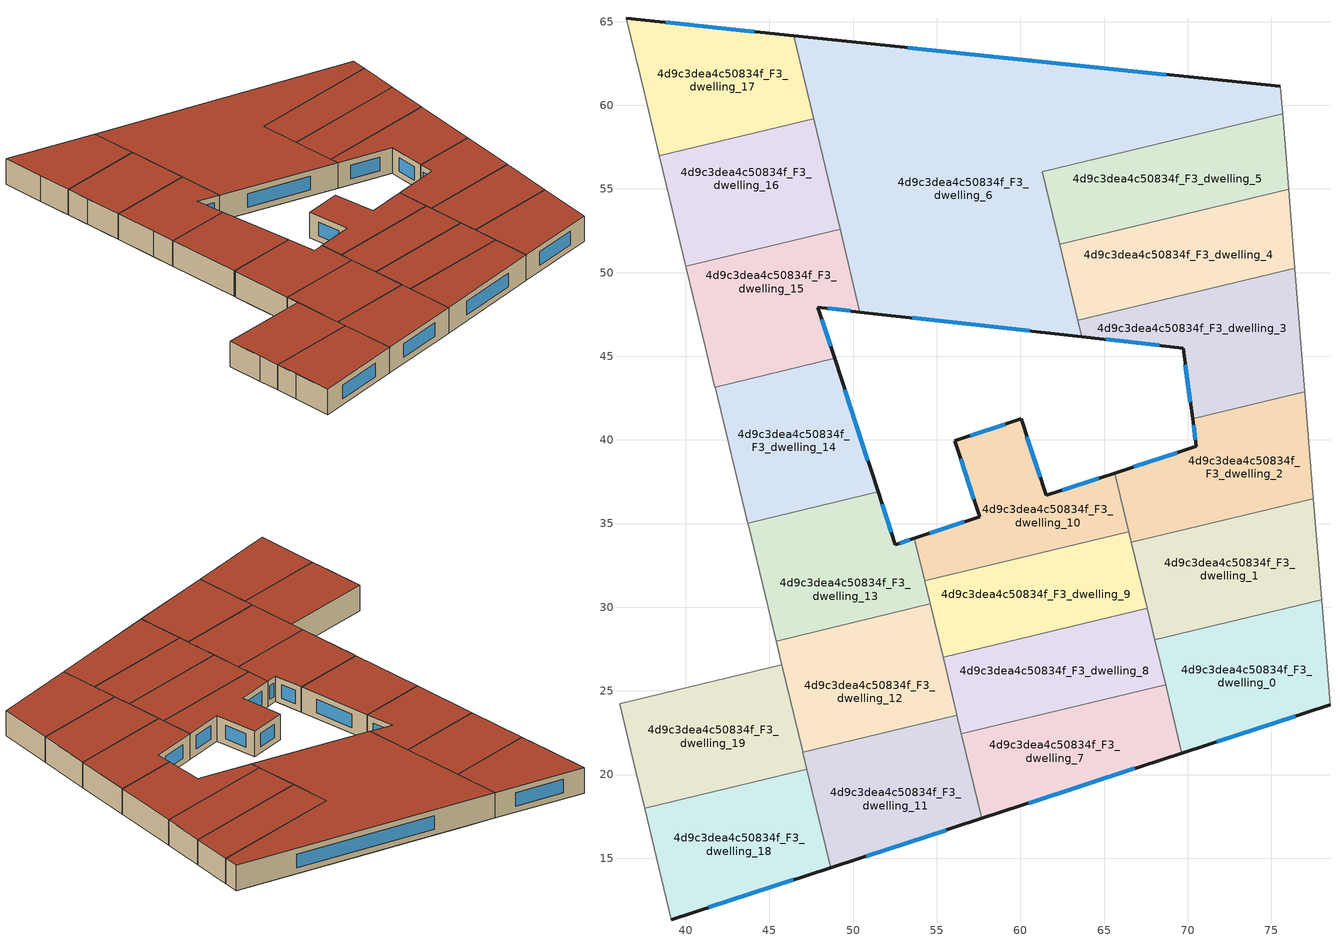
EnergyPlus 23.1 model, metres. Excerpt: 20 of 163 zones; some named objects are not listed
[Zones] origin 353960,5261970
4d9c3dea4c50834f_F3_dwelling_0
 floor to 4d9c3dea4c50834f_F2_dwelling_0 (EU_floor_Construction): 78,30.45 78.5,24.17 69.65,21.28 68.02,28.05 z9
 wall outside (EU_wall_Construction): 69.65,21.28 78.5,24.17 z9:12
 wall to 4d9c3dea4c50834f_F3_dwelling_1 (EU_wall_Construction): 78,30.45 68.02,28.05 z9:12
 wall adiabatic (EU_wall_Construction): 78.5,24.17 78,30.45 z9:12
 wall to 4d9c3dea4c50834f_F3_dwelling_7 (EU_wall_Construction): 68.67,25.37 69.65,21.28 z9:12
 wall to 4d9c3dea4c50834f_F3_dwelling_8 (EU_wall_Construction): 68.02,28.05 68.67,25.37 z9:12
 window (EU_Window_Construction): 71.73,21.96 76.42,23.49 z9.7:11.3
 roof outside (EU_roof_Construction): 78.5,24.17 78,30.45 68.02,28.05 69.65,21.28 z12
4d9c3dea4c50834f_F3_dwelling_1
 floor to 4d9c3dea4c50834f_F2_dwelling_1 (EU_floor_Construction): 77.51,36.49 78,30.45 68.02,28.05 66.62,33.88 z9
 wall to 4d9c3dea4c50834f_F3_dwelling_2 (EU_wall_Construction): 77.51,36.49 66.62,33.88 z9:12
 wall adiabatic (EU_wall_Construction): 78,30.45 77.51,36.49 z9:12
 wall to 4d9c3dea4c50834f_F3_dwelling_9 (EU_wall_Construction): 66.62,33.88 67.57,29.94 z9:12
 wall to 4d9c3dea4c50834f_F3_dwelling_8 (EU_wall_Construction): 67.57,29.94 68.02,28.05 z9:12
 roof outside (EU_roof_Construction): 78,30.45 77.51,36.49 66.62,33.88 68.02,28.05 z12
4d9c3dea4c50834f_F3_dwelling_10
 floor to 4d9c3dea4c50834f_F2_dwelling_10 (EU_floor_Construction): 65.63,38.02 66.47,34.51 54.27,31.58 53.66,34.12 57.57,35.4 56.08,39.96 60.03,41.25 61.53,36.69 z9
 wall outside (EU_wall_Construction): 65.63,38.02 61.53,36.69 60.03,41.25 56.08,39.96 57.57,35.4 53.66,34.12 z9:12
 wall to 4d9c3dea4c50834f_F3_dwelling_9 (EU_wall_Construction): 54.27,31.58 66.47,34.51 z9:12
 wall to 4d9c3dea4c50834f_F3_dwelling_2 (EU_wall_Construction): 66.47,34.51 65.63,38.02 z9:12
 wall to 4d9c3dea4c50834f_F3_dwelling_13 (EU_wall_Construction): 53.66,34.12 54.27,31.58 z9:12
 window (EU_Window_Construction): 59.1,40.95 57.01,40.26 / 61.18,37.76 60.38,40.18 / 64.66,37.71 62.49,37 / 56.65,35.1 54.58,34.42 / 56.43,38.89 57.22,36.47 z9.7:11.3
 roof outside (EU_roof_Construction): 66.47,34.51 65.63,38.02 61.53,36.69 60.03,41.25 56.08,39.96 57.57,35.4 53.66,34.12 54.27,31.58 z12
4d9c3dea4c50834f_F3_dwelling_11
 floor to 4d9c3dea4c50834f_F2_dwelling_11 (EU_floor_Construction): 56.42,22.63 57.69,17.38 48.65,14.43 47.21,20.42 z9
 floor to 4d9c3dea4c50834f_F2_dwelling_12 (EU_floor_Construction): 56.2,23.56 56.39,22.78 56.41,22.71 56.42,22.63 47.21,20.42 46.99,21.34 z9
 wall outside (EU_wall_Construction): 48.65,14.43 57.69,17.38 z9:12
 wall to 4d9c3dea4c50834f_F3_dwelling_12 (EU_wall_Construction): 56.2,23.56 46.99,21.34 z9:12
 wall to 4d9c3dea4c50834f_F3_dwelling_18 (EU_wall_Construction): 47.24,20.31 48.65,14.43 z9:12
 wall to 4d9c3dea4c50834f_F3_dwelling_7 (EU_wall_Construction): 57.69,17.38 56.47,22.44 z9:12
 wall to 4d9c3dea4c50834f_F3_dwelling_19 (EU_wall_Construction): 46.99,21.34 47.24,20.31 z9:12
 wall to 4d9c3dea4c50834f_F3_dwelling_8 (EU_wall_Construction): 56.47,22.44 56.2,23.56 z9:12
 window (EU_Window_Construction): 50.78,15.12 55.57,16.69 z9.7:11.3
 roof outside (EU_roof_Construction): 57.69,17.38 56.2,23.56 46.99,21.34 48.65,14.43 z12
4d9c3dea4c50834f_F3_dwelling_12
 floor to 4d9c3dea4c50834f_F2_dwelling_12 (EU_floor_Construction): 55,28.55 56.2,23.56 46.99,21.34 46.98,21.37 46.98,21.39 45.79,26.33 z9
 floor to 4d9c3dea4c50834f_F2_dwelling_13 (EU_floor_Construction): 54.6,30.2 55,28.55 45.79,26.33 45.39,27.98 z9
 wall to 4d9c3dea4c50834f_F3_dwelling_13 (EU_wall_Construction): 54.6,30.2 45.39,27.98 z9:12
 wall to 4d9c3dea4c50834f_F3_dwelling_19 (EU_wall_Construction): 45.73,26.57 46.98,21.39 46.99,21.34 z9:12
 wall to 4d9c3dea4c50834f_F3_dwelling_8 (EU_wall_Construction): 56.19,23.61 55.37,27.01 / 56.2,23.56 56.19,23.6 z9:12
 wall to 4d9c3dea4c50834f_F3_dwelling_9 (EU_wall_Construction): 55.37,27.01 54.61,30.2 z9:12
 wall to 4d9c3dea4c50834f_F3_dwelling_20 (EU_wall_Construction): 45.39,27.98 45.73,26.57 z9:12
 roof outside (EU_roof_Construction): 56.2,23.56 56.19,23.61 54.6,30.2 45.39,27.98 46.98,21.39 46.99,21.34 z12
4d9c3dea4c50834f_F3_dwelling_13
 floor to 4d9c3dea4c50834f_F2_dwelling_13 (EU_floor_Construction): 53.66,34.12 54.6,30.2 45.39,27.98 44.39,32.14 52.41,34.07 52.51,33.75 z9
 floor to 4d9c3dea4c50834f_F2_dwelling_14 (EU_floor_Construction): 51.49,36.89 52.41,34.07 44.39,32.14 43.7,35.02 z9
 wall outside (EU_wall_Construction): 53.66,34.12 52.51,33.75 51.49,36.89 z9:12
 wall to 4d9c3dea4c50834f_F3_dwelling_14 (EU_wall_Construction): 51.49,36.89 43.7,35.02 z9:12
 wall to 4d9c3dea4c50834f_F3_dwelling_20 (EU_wall_Construction): 43.75,34.83 45.39,27.98 z9:12
 wall to 4d9c3dea4c50834f_F3_dwelling_21 (EU_wall_Construction): 43.7,35.02 43.75,34.83 z9:12
 wall to 4d9c3dea4c50834f_F3_dwelling_9 (EU_wall_Construction): 54.6,30.2 54.27,31.58 z9:12
 window (EU_Window_Construction): 53.39,34.03 52.78,33.83 / 52.27,34.48 51.73,36.16 z9.7:11.3
 roof outside (EU_roof_Construction): 54.6,30.2 53.66,34.12 52.51,33.75 51.49,36.89 43.7,35.02 45.39,27.98 z12
4d9c3dea4c50834f_F3_dwelling_14
 floor adiabatic (EU_floor_Construction): 48.89,44.88 51.49,36.89 43.7,35.02 41.74,43.16 z9
 wall outside (EU_wall_Construction): 51.49,36.89 48.89,44.88 z9:12
 wall to 4d9c3dea4c50834f_F3_dwelling_15 (EU_wall_Construction): 48.89,44.88 41.74,43.16 z9:12
 wall to 4d9c3dea4c50834f_F3_dwelling_21 (EU_wall_Construction): 41.74,43.16 43.7,35.02 z9:12
 window (EU_Window_Construction): 50.88,38.77 49.5,43 z9.7:11.3
 roof outside (EU_roof_Construction): 51.49,36.89 48.89,44.88 41.74,43.16 43.7,35.02 z12
4d9c3dea4c50834f_F3_dwelling_15
 floor to 4d9c3dea4c50834f_F2_dwelling_15 (EU_floor_Construction): 47.89,47.92 48.89,44.88 41.74,43.16 41,46.26 z9
 floor to 4d9c3dea4c50834f_F2_dwelling_18 (EU_floor_Construction): 49.22,52.6 50.41,47.65 47.9,47.93 47.89,47.92 41,46.26 40,50.38 z9
 wall outside (EU_wall_Construction): 48.89,44.88 47.89,47.93 50.41,47.65 z9:12
 wall to 4d9c3dea4c50834f_F3_dwelling_16 (EU_wall_Construction): 49.22,52.6 40,50.38 z9:12
 wall to 4d9c3dea4c50834f_F3_dwelling_22 (EU_wall_Construction): 40,50.38 41.14,45.67 z9:12
 wall to 4d9c3dea4c50834f_F3_dwelling_6 (EU_wall_Construction): 50.41,47.65 49.22,52.6 z9:12
 wall to 4d9c3dea4c50834f_F3_dwelling_21 (EU_wall_Construction): 41.14,45.67 41.74,43.16 z9:12
 window (EU_Window_Construction): 48.48,47.86 49.82,47.71 / 48.65,45.59 48.13,47.21 z9.7:11.3
 roof outside (EU_roof_Construction): 48.89,44.88 47.89,47.93 50.41,47.65 49.22,52.6 40,50.38 41.74,43.16 z12
4d9c3dea4c50834f_F3_dwelling_16
 floor to 4d9c3dea4c50834f_F2_dwelling_17 (EU_floor_Construction): 47.63,59.19 48.82,54.25 39.61,52.03 38.42,56.98 z9
 floor to 4d9c3dea4c50834f_F2_dwelling_18 (EU_floor_Construction): 48.82,54.25 49.22,52.6 40,50.38 39.61,52.03 z9
 wall to 4d9c3dea4c50834f_F3_dwelling_17 (EU_wall_Construction): 47.63,59.19 38.42,56.98 z9:12
 wall to 4d9c3dea4c50834f_F3_dwelling_23 (EU_wall_Construction): 38.42,56.98 39.04,54.39 z9:12
 wall to 4d9c3dea4c50834f_F3_dwelling_6 (EU_wall_Construction): 49.22,52.6 47.63,59.19 z9:12
 wall to 4d9c3dea4c50834f_F3_dwelling_22 (EU_wall_Construction): 39.04,54.39 40,50.38 z9:12
 roof outside (EU_roof_Construction): 49.22,52.6 47.63,59.19 38.42,56.98 40,50.38 z12
4d9c3dea4c50834f_F3_dwelling_17
 floor to 4d9c3dea4c50834f_F2_dwelling_18 (EU_floor_Construction): 46.44,64.16 47.43,60.02 38.22,57.8 36.44,65.2 z9
 floor to 4d9c3dea4c50834f_F2_dwelling_17 (EU_floor_Construction): 47.43,60.02 47.63,59.19 38.42,56.98 38.22,57.8 z9
 wall outside (EU_wall_Construction): 46.44,64.16 36.44,65.2 z9:12
 wall to 4d9c3dea4c50834f_F3_dwelling_24 (EU_wall_Construction): 36.44,65.2 37.53,60.65 z9:12
 wall to 4d9c3dea4c50834f_F3_dwelling_23 (EU_wall_Construction): 37.53,60.65 38.42,56.98 z9:12
 wall to 4d9c3dea4c50834f_F3_dwelling_6 (EU_wall_Construction): 47.63,59.19 46.44,64.16 z9:12
 window (EU_Window_Construction): 44.09,64.4 38.79,64.95 z9.7:11.3
 roof outside (EU_roof_Construction): 47.63,59.19 46.44,64.16 36.44,65.2 38.42,56.98 z12
4d9c3dea4c50834f_F3_dwelling_18
 floor to 4d9c3dea4c50834f_F2_dwelling_19 (EU_floor_Construction): 47.24,20.31 48.65,14.43 39.14,11.33 37.54,17.97 z9
 wall outside (EU_wall_Construction): 39.14,11.33 48.65,14.43 z9:12
 wall to 4d9c3dea4c50834f_F3_dwelling_19 (EU_wall_Construction): 47.24,20.31 37.54,17.97 z9:12
 wall to 4d9c3dea4c50834f_F3_dwelling_25 (EU_wall_Construction): 38.11,15.61 39.14,11.33 z9:12
 wall to 4d9c3dea4c50834f_F3_dwelling_26 (EU_wall_Construction): 37.54,17.97 38.11,15.61 z9:12
 window (EU_Window_Construction): 41.37,12.06 46.42,13.7 z9.7:11.3
 roof outside (EU_roof_Construction): 48.65,14.43 47.24,20.31 37.54,17.97 39.14,11.33 z12
4d9c3dea4c50834f_F3_dwelling_19
 floor to 4d9c3dea4c50834f_F2_dwelling_20 (EU_floor_Construction): 45.73,26.57 47.24,20.31 37.54,17.97 36.03,24.23 z9
 wall to 4d9c3dea4c50834f_F3_dwelling_27 (EU_wall_Construction): 36.03,24.23 36.97,20.33 z9:12
 wall to 4d9c3dea4c50834f_F3_dwelling_20 (EU_wall_Construction): 45.73,26.57 36.03,24.23 z9:12
 wall to 4d9c3dea4c50834f_F3_dwelling_26 (EU_wall_Construction): 36.97,20.33 37.54,17.97 z9:12
 roof outside (EU_roof_Construction): 47.24,20.31 45.73,26.57 36.03,24.23 37.54,17.97 z12
4d9c3dea4c50834f_F3_dwelling_2
 floor to 4d9c3dea4c50834f_F2_dwelling_2 (EU_floor_Construction): 77,42.87 77.51,36.49 66.62,33.88 65.63,38.02 70.51,39.61 70.29,41.25 z9
 wall outside (EU_wall_Construction): 70.29,41.25 70.51,39.61 65.63,38.02 z9:12
 wall to 4d9c3dea4c50834f_F3_dwelling_3 (EU_wall_Construction): 77,42.87 70.29,41.25 z9:12
 wall adiabatic (EU_wall_Construction): 77.51,36.49 77,42.87 z9:12
 wall to 4d9c3dea4c50834f_F3_dwelling_9 (EU_wall_Construction): 66.47,34.51 66.62,33.87 z9:12
 window (EU_Window_Construction): 69.36,39.24 66.77,38.4 / 70.34,40.87 70.46,40 z9.7:11.3
 roof outside (EU_roof_Construction): 77.51,36.49 77,42.87 70.29,41.25 70.51,39.61 65.63,38.02 66.62,33.88 z12
4d9c3dea4c50834f_F3_dwelling_3
 floor to 4d9c3dea4c50834f_F2_dwelling_3 (EU_floor_Construction): 76.41,50.26 77,42.87 70.29,41.25 69.72,45.49 63.67,46.17 63.43,47.14 z9
 wall outside (EU_wall_Construction): 63.67,46.17 69.72,45.49 70.29,41.25 z9:12
 wall to 4d9c3dea4c50834f_F3_dwelling_4 (EU_wall_Construction): 76.41,50.26 63.43,47.14 z9:12
 wall adiabatic (EU_wall_Construction): 77,42.87 76.41,50.26 z9:12
 wall to 4d9c3dea4c50834f_F3_dwelling_6 (EU_wall_Construction): 63.43,47.14 63.67,46.17 z9:12
 window (EU_Window_Construction): 69.85,44.5 70.16,42.25 / 65.09,46.01 68.3,45.65 z9.7:11.3
 roof outside (EU_roof_Construction): 77,42.87 76.41,50.26 63.43,47.14 63.67,46.17 69.72,45.49 70.29,41.25 z12
4d9c3dea4c50834f_F3_dwelling_4
 floor to 4d9c3dea4c50834f_F2_dwelling_4 (EU_floor_Construction): 76.03,54.99 76.41,50.26 63.43,47.14 62.34,51.7 z9
 wall to 4d9c3dea4c50834f_F3_dwelling_5 (EU_wall_Construction): 76.03,54.99 62.34,51.7 z9:12
 wall adiabatic (EU_wall_Construction): 76.41,50.26 76.03,54.99 z9:12
 wall to 4d9c3dea4c50834f_F3_dwelling_6 (EU_wall_Construction): 62.34,51.7 63.43,47.14 z9:12
 roof outside (EU_roof_Construction): 76.41,50.26 76.03,54.99 62.34,51.7 63.43,47.14 z12
4d9c3dea4c50834f_F3_dwelling_5
 floor to 4d9c3dea4c50834f_F2_dwelling_5 (EU_floor_Construction): 75.66,59.48 76.03,54.99 62.34,51.7 61.29,56.03 z9
 wall to 4d9c3dea4c50834f_F3_dwelling_6 (EU_wall_Construction): 75.66,59.48 61.29,56.03 62.34,51.7 z9:12
 wall adiabatic (EU_wall_Construction): 76.03,54.99 75.66,59.48 z9:12
 roof outside (EU_roof_Construction): 76.03,54.99 75.66,59.48 61.29,56.03 62.34,51.7 z12
4d9c3dea4c50834f_F3_dwelling_6
 floor to 4d9c3dea4c50834f_F2_dwelling_16 (EU_floor_Construction): 59.67,62.78 63.67,46.17 53.47,47.3 49.49,63.84 z9
 floor to 4d9c3dea4c50834f_F2_dwelling_6 (EU_floor_Construction): 75.53,61.13 75.66,59.48 61.29,56.03 59.67,62.78 z9
 floor to 4d9c3dea4c50834f_F2_dwelling_18 (EU_floor_Construction): 49.49,63.84 53.47,47.3 50.41,47.65 46.44,64.16 z9
 wall outside (EU_wall_Construction): 50.41,47.65 63.67,46.17 / 75.53,61.13 46.44,64.16 z9:12
 wall adiabatic (EU_wall_Construction): 75.66,59.48 75.53,61.13 z9:12
 window (EU_Window_Construction): 53.52,47.3 60.55,46.51 / 68.7,61.84 53.27,63.45 z9.7:11.3
 roof outside (EU_roof_Construction): 63.67,46.17 61.29,56.03 75.66,59.48 75.53,61.13 46.44,64.16 50.41,47.65 z12
4d9c3dea4c50834f_F3_dwelling_7
 floor to 4d9c3dea4c50834f_F2_dwelling_7 (EU_floor_Construction): 68.67,25.37 69.65,21.28 57.69,17.38 56.47,22.44 z9
 wall outside (EU_wall_Construction): 57.69,17.38 69.65,21.28 z9:12
 wall to 4d9c3dea4c50834f_F3_dwelling_8 (EU_wall_Construction): 68.67,25.37 56.47,22.44 z9:12
 window (EU_Window_Construction): 60.5,18.3 66.84,20.36 z9.7:11.3
 roof outside (EU_roof_Construction): 69.65,21.28 68.67,25.37 56.47,22.44 57.69,17.38 z12
4d9c3dea4c50834f_F3_dwelling_8
 floor to 4d9c3dea4c50834f_F2_dwelling_8 (EU_floor_Construction): 67.57,29.94 68.67,25.37 56.47,22.44 55.37,27.01 z9
 wall to 4d9c3dea4c50834f_F3_dwelling_9 (EU_wall_Construction): 67.57,29.94 55.37,27.01 z9:12
 roof outside (EU_roof_Construction): 68.67,25.37 67.57,29.94 55.37,27.01 56.47,22.44 z12
4d9c3dea4c50834f_F3_dwelling_9
 floor to 4d9c3dea4c50834f_F2_dwelling_9 (EU_floor_Construction): 66.47,34.51 67.57,29.94 55.37,27.01 54.27,31.58 z9
 roof outside (EU_roof_Construction): 67.57,29.94 66.47,34.51 54.27,31.58 55.37,27.01 z12
[Building]
EU S2 Campaign: North Axis=0; Terrain=City; Solar Distribution=FullExterior
[Site:Location]
Budapest.Ferenc.Liszt.Intl.AP: Latitude=47.437; Longitude=19.256; Time Zone=1; Elevation=185
[SizingPeriod:WeatherFileDays]
AnnualSizingPeriod: Begin Month=1; Begin Day of Month=1; End Month=12; End Day of Month=31; Day of Week for Start Day=Monday; Use Weather File Daylight Saving Period=No; Use Weather File Rain and Snow Indicators=No
[MATERIAL]
EU_InternalMass_Material: Roughness=MediumRough; Thickness=0.1; Conductivity=1; Density=1800; Specific Heat=900; Thermal Absorptance=0.9; Solar Absorptance=0.7; Visible Absorptance=0.7
[MATERIAL:NOMASS] Roughness=MediumRough; Thermal Absorptance=0.9; Solar Absorptance=0.7; Visible Absorptance=0.7
Name | Thermal Resistance
EU_wall_NoMass | 0.832559
EU_roof_NoMass | 1.39638
EU_floor_NoMass | 0.872794
[WINDOWMATERIAL:SIMPLEGLAZINGSYSTEM]
EU_Window_SimpleGlazing: UFactor=2.79869; Solar Heat Gain Coefficient=0.75; Visible Transmittance=0.75
[CONSTRUCTION]
EU_wall_Construction: EU_wall_NoMass
EU_roof_Construction: EU_roof_NoMass
EU_floor_Construction: EU_floor_NoMass
EU_Window_Construction: EU_Window_SimpleGlazing
EU_InternalMass_Construction: EU_InternalMass_Material
[ZONE] Type=1; Multiplier=1; Ceiling Height=autocalculate; Floor Area=autocalculate; Part of Total Floor Area=Yes
Name | Volume
4d9c3dea4c50834f_F3_dwelling_0; 4d9c3dea4c50834f_F3_dwelling_18 | 192.716
4d9c3dea4c50834f_F3_dwelling_1 | 192.737
4d9c3dea4c50834f_F3_dwelling_10; 4d9c3dea4c50834f_F3_dwelling_9 | 176.999
4d9c3dea4c50834f_F3_dwelling_11 | 191.281
4d9c3dea4c50834f_F3_dwelling_12 | 194.158
4d9c3dea4c50834f_F3_dwelling_13 | 192.733
4d9c3dea4c50834f_F3_dwelling_14 | 192.724
4d9c3dea4c50834f_F3_dwelling_15 | 192.727
4d9c3dea4c50834f_F3_dwelling_16 | 192.748
4d9c3dea4c50834f_F3_dwelling_17 | 192.728
4d9c3dea4c50834f_F3_dwelling_19 | 192.693
4d9c3dea4c50834f_F3_dwelling_2 | 192.72
4d9c3dea4c50834f_F3_dwelling_3 | 192.704
4d9c3dea4c50834f_F3_dwelling_4 | 192.731
4d9c3dea4c50834f_F3_dwelling_5 | 192.695
4d9c3dea4c50834f_F3_dwelling_6 | 833.771
4d9c3dea4c50834f_F3_dwelling_7 | 177.005
4d9c3dea4c50834f_F3_dwelling_8 | 176.963
[INTERNALMASS] Construction=EU_InternalMass_Construction
Name | Zone or ZoneList | Surface Area
4d9c3dea4c50834f_F3_dwelling_0_EU_InternalMass | 4d9c3dea4c50834f_F3_dwelling_0 | 64.2387
4d9c3dea4c50834f_F3_dwelling_1_EU_InternalMass | 4d9c3dea4c50834f_F3_dwelling_1 | 64.2455
4d9c3dea4c50834f_F3_dwelling_2_EU_InternalMass | 4d9c3dea4c50834f_F3_dwelling_2 | 64.24
4d9c3dea4c50834f_F3_dwelling_3_EU_InternalMass | 4d9c3dea4c50834f_F3_dwelling_3 | 64.2346
4d9c3dea4c50834f_F3_dwelling_4_EU_InternalMass | 4d9c3dea4c50834f_F3_dwelling_4 | 64.2437
4d9c3dea4c50834f_F3_dwelling_5_EU_InternalMass | 4d9c3dea4c50834f_F3_dwelling_5 | 64.2315
4d9c3dea4c50834f_F3_dwelling_6_EU_InternalMass | 4d9c3dea4c50834f_F3_dwelling_6 | 277.923
4d9c3dea4c50834f_F3_dwelling_7_EU_InternalMass | 4d9c3dea4c50834f_F3_dwelling_7 | 59.0016
4d9c3dea4c50834f_F3_dwelling_8_EU_InternalMass | 4d9c3dea4c50834f_F3_dwelling_8 | 58.9875
4d9c3dea4c50834f_F3_dwelling_9_EU_InternalMass | 4d9c3dea4c50834f_F3_dwelling_9 | 59.0012
4d9c3dea4c50834f_F3_dwelling_10_EU_InternalMass | 4d9c3dea4c50834f_F3_dwelling_10 | 58.9994
4d9c3dea4c50834f_F3_dwelling_11_EU_InternalMass | 4d9c3dea4c50834f_F3_dwelling_11 | 63.7629
4d9c3dea4c50834f_F3_dwelling_12_EU_InternalMass | 4d9c3dea4c50834f_F3_dwelling_12 | 64.7177
4d9c3dea4c50834f_F3_dwelling_13_EU_InternalMass | 4d9c3dea4c50834f_F3_dwelling_13 | 64.2441
4d9c3dea4c50834f_F3_dwelling_14_EU_InternalMass | 4d9c3dea4c50834f_F3_dwelling_14 | 64.2411
4d9c3dea4c50834f_F3_dwelling_15_EU_InternalMass | 4d9c3dea4c50834f_F3_dwelling_15 | 64.2425
4d9c3dea4c50834f_F3_dwelling_16_EU_InternalMass | 4d9c3dea4c50834f_F3_dwelling_16 | 64.2493
4d9c3dea4c50834f_F3_dwelling_17_EU_InternalMass | 4d9c3dea4c50834f_F3_dwelling_17 | 64.2426
4d9c3dea4c50834f_F3_dwelling_18_EU_InternalMass | 4d9c3dea4c50834f_F3_dwelling_18 | 64.2387
4d9c3dea4c50834f_F3_dwelling_19_EU_InternalMass | 4d9c3dea4c50834f_F3_dwelling_19 | 64.2307
[OTHEREQUIPMENT] Fuel Type=Electricity; Design Level Calculation Method=Watts/Area; Power per Zone Floor Area=1; Fraction Latent=0; Fraction Radiant=0; Fraction Lost=0; Carbon Dioxide Generation Rate=0; EndUse Subcategory=EU_Step8_InternalGains
Name | Zone or ZoneList or Space or SpaceList | Schedule
EU_Step8_InternalGain_4d9c3dea4c50834f_F3_dwelling_0_f000 | 4d9c3dea4c50834f_F3_dwelling_0 | EU_Step8_GainSchedule_4d9c3dea4c50834f_F3_dwelling_0_f000
EU_Step8_InternalGain_4d9c3dea4c50834f_F3_dwelling_1_f000 | 4d9c3dea4c50834f_F3_dwelling_1 | EU_Step8_GainSchedule_4d9c3dea4c50834f_F3_dwelling_1_f000
EU_Step8_InternalGain_4d9c3dea4c50834f_F3_dwelling_2_f000 | 4d9c3dea4c50834f_F3_dwelling_2 | EU_Step8_GainSchedule_4d9c3dea4c50834f_F3_dwelling_2_f000
EU_Step8_InternalGain_4d9c3dea4c50834f_F3_dwelling_3_f000 | 4d9c3dea4c50834f_F3_dwelling_3 | EU_Step8_GainSchedule_4d9c3dea4c50834f_F3_dwelling_3_f000
EU_Step8_InternalGain_4d9c3dea4c50834f_F3_dwelling_4_f000 | 4d9c3dea4c50834f_F3_dwelling_4 | EU_Step8_GainSchedule_4d9c3dea4c50834f_F3_dwelling_4_f000
EU_Step8_InternalGain_4d9c3dea4c50834f_F3_dwelling_5_f000 | 4d9c3dea4c50834f_F3_dwelling_5 | EU_Step8_GainSchedule_4d9c3dea4c50834f_F3_dwelling_5_f000
EU_Step8_InternalGain_4d9c3dea4c50834f_F3_dwelling_6_f000 | 4d9c3dea4c50834f_F3_dwelling_6 | EU_Step8_GainSchedule_4d9c3dea4c50834f_F3_dwelling_6_f000
EU_Step8_InternalGain_4d9c3dea4c50834f_F3_dwelling_7_f000 | 4d9c3dea4c50834f_F3_dwelling_7 | EU_Step8_GainSchedule_4d9c3dea4c50834f_F3_dwelling_7_f000
EU_Step8_InternalGain_4d9c3dea4c50834f_F3_dwelling_8_f000 | 4d9c3dea4c50834f_F3_dwelling_8 | EU_Step8_GainSchedule_4d9c3dea4c50834f_F3_dwelling_8_f000
EU_Step8_InternalGain_4d9c3dea4c50834f_F3_dwelling_9_f000 | 4d9c3dea4c50834f_F3_dwelling_9 | EU_Step8_GainSchedule_4d9c3dea4c50834f_F3_dwelling_9_f000
EU_Step8_InternalGain_4d9c3dea4c50834f_F3_dwelling_10_f000 | 4d9c3dea4c50834f_F3_dwelling_10 | EU_Step8_GainSchedule_4d9c3dea4c50834f_F3_dwelling_10_f000
EU_Step8_InternalGain_4d9c3dea4c50834f_F3_dwelling_11_f000 | 4d9c3dea4c50834f_F3_dwelling_11 | EU_Step8_GainSchedule_4d9c3dea4c50834f_F3_dwelling_11_f000
EU_Step8_InternalGain_4d9c3dea4c50834f_F3_dwelling_12_f000 | 4d9c3dea4c50834f_F3_dwelling_12 | EU_Step8_GainSchedule_4d9c3dea4c50834f_F3_dwelling_12_f000
EU_Step8_InternalGain_4d9c3dea4c50834f_F3_dwelling_13_f000 | 4d9c3dea4c50834f_F3_dwelling_13 | EU_Step8_GainSchedule_4d9c3dea4c50834f_F3_dwelling_13_f000
EU_Step8_InternalGain_4d9c3dea4c50834f_F3_dwelling_14_f000 | 4d9c3dea4c50834f_F3_dwelling_14 | EU_Step8_GainSchedule_4d9c3dea4c50834f_F3_dwelling_14_f000
EU_Step8_InternalGain_4d9c3dea4c50834f_F3_dwelling_15_f000 | 4d9c3dea4c50834f_F3_dwelling_15 | EU_Step8_GainSchedule_4d9c3dea4c50834f_F3_dwelling_15_f000
EU_Step8_InternalGain_4d9c3dea4c50834f_F3_dwelling_16_f000 | 4d9c3dea4c50834f_F3_dwelling_16 | EU_Step8_GainSchedule_4d9c3dea4c50834f_F3_dwelling_16_f000
EU_Step8_InternalGain_4d9c3dea4c50834f_F3_dwelling_17_f000 | 4d9c3dea4c50834f_F3_dwelling_17 | EU_Step8_GainSchedule_4d9c3dea4c50834f_F3_dwelling_17_f000
EU_Step8_InternalGain_4d9c3dea4c50834f_F3_dwelling_18_f000 | 4d9c3dea4c50834f_F3_dwelling_18 | EU_Step8_GainSchedule_4d9c3dea4c50834f_F3_dwelling_18_f000
EU_Step8_InternalGain_4d9c3dea4c50834f_F3_dwelling_19_f000 | 4d9c3dea4c50834f_F3_dwelling_19 | EU_Step8_GainSchedule_4d9c3dea4c50834f_F3_dwelling_19_f000
[ZONEVENTILATION:DESIGNFLOWRATE] Schedule=EU_AlwaysOn; Design Flow Rate Calculation Method=AirChanges/Hour; Air Changes per Hour=0.475469; Ventilation Type=Natural; Fan Pressure Rise=0; Fan Total Efficiency=1; Constant Term Coefficient=1; Temperature Term Coefficient=0; Velocity Term Coefficient=0; Velocity Squared Term Coefficient=0; Minimum Indoor Temperature=-100; Maximum Indoor Temperature=100; Delta Temperature=-100; Minimum Outdoor Temperature=-100; Maximum Outdoor Temperature=100; Maximum Wind Speed=40
Name | Zone or ZoneList or Space or SpaceList
EU_ConstantAir_4d9c3dea4c50834f_F3_dwelling_0 | 4d9c3dea4c50834f_F3_dwelling_0
EU_ConstantAir_4d9c3dea4c50834f_F3_dwelling_1 | 4d9c3dea4c50834f_F3_dwelling_1
EU_ConstantAir_4d9c3dea4c50834f_F3_dwelling_2 | 4d9c3dea4c50834f_F3_dwelling_2
EU_ConstantAir_4d9c3dea4c50834f_F3_dwelling_3 | 4d9c3dea4c50834f_F3_dwelling_3
EU_ConstantAir_4d9c3dea4c50834f_F3_dwelling_4 | 4d9c3dea4c50834f_F3_dwelling_4
EU_ConstantAir_4d9c3dea4c50834f_F3_dwelling_5 | 4d9c3dea4c50834f_F3_dwelling_5
EU_ConstantAir_4d9c3dea4c50834f_F3_dwelling_6 | 4d9c3dea4c50834f_F3_dwelling_6
EU_ConstantAir_4d9c3dea4c50834f_F3_dwelling_7 | 4d9c3dea4c50834f_F3_dwelling_7
EU_ConstantAir_4d9c3dea4c50834f_F3_dwelling_8 | 4d9c3dea4c50834f_F3_dwelling_8
EU_ConstantAir_4d9c3dea4c50834f_F3_dwelling_9 | 4d9c3dea4c50834f_F3_dwelling_9
EU_ConstantAir_4d9c3dea4c50834f_F3_dwelling_10 | 4d9c3dea4c50834f_F3_dwelling_10
EU_ConstantAir_4d9c3dea4c50834f_F3_dwelling_11 | 4d9c3dea4c50834f_F3_dwelling_11
EU_ConstantAir_4d9c3dea4c50834f_F3_dwelling_12 | 4d9c3dea4c50834f_F3_dwelling_12
EU_ConstantAir_4d9c3dea4c50834f_F3_dwelling_13 | 4d9c3dea4c50834f_F3_dwelling_13
EU_ConstantAir_4d9c3dea4c50834f_F3_dwelling_14 | 4d9c3dea4c50834f_F3_dwelling_14
EU_ConstantAir_4d9c3dea4c50834f_F3_dwelling_15 | 4d9c3dea4c50834f_F3_dwelling_15
EU_ConstantAir_4d9c3dea4c50834f_F3_dwelling_16 | 4d9c3dea4c50834f_F3_dwelling_16
EU_ConstantAir_4d9c3dea4c50834f_F3_dwelling_17 | 4d9c3dea4c50834f_F3_dwelling_17
EU_ConstantAir_4d9c3dea4c50834f_F3_dwelling_18 | 4d9c3dea4c50834f_F3_dwelling_18
EU_ConstantAir_4d9c3dea4c50834f_F3_dwelling_19 | 4d9c3dea4c50834f_F3_dwelling_19
[HVACTEMPLATE:ZONE:IDEALLOADSAIRSYSTEM] System Availability Schedule=EU_AlwaysOn; Maximum Heating Supply Air Temperature=50; Minimum Cooling Supply Air Temperature=13; Maximum Heating Supply Air Humidity Ratio=0.0156; Minimum Cooling Supply Air Humidity Ratio=0.0077; Heating Limit=NoLimit; Cooling Limit=NoLimit; Heating Availability Schedule=EU_AlwaysOn; Cooling Availability Schedule=EU_CoolingOff; Dehumidification Control Type=ConstantSensibleHeatRatio; Cooling Sensible Heat Ratio=0.7; Dehumidification Setpoint=60; Humidification Control Type=None; Humidification Setpoint=30; Outdoor Air Method=None; Outdoor Air Flow Rate per Person=0.00944; Outdoor Air Flow Rate per Zone Floor Area=0; Outdoor Air Flow Rate per Zone=0; Demand Controlled Ventilation Type=None; Outdoor Air Economizer Type=NoEconomizer; Heat Recovery Type=None; Sensible Heat Recovery Effectiveness=0.7; Latent Heat Recovery Effectiveness=0.65
Name | Template Thermostat
4d9c3dea4c50834f_F3_dwelling_0 | EU_HeatOnly_4d9c3dea4c50834f_F3_dwelling_0
4d9c3dea4c50834f_F3_dwelling_1 | EU_HeatOnly_4d9c3dea4c50834f_F3_dwelling_1
4d9c3dea4c50834f_F3_dwelling_2 | EU_HeatOnly_4d9c3dea4c50834f_F3_dwelling_2
4d9c3dea4c50834f_F3_dwelling_3 | EU_HeatOnly_4d9c3dea4c50834f_F3_dwelling_3
4d9c3dea4c50834f_F3_dwelling_4 | EU_HeatOnly_4d9c3dea4c50834f_F3_dwelling_4
4d9c3dea4c50834f_F3_dwelling_5 | EU_HeatOnly_4d9c3dea4c50834f_F3_dwelling_5
4d9c3dea4c50834f_F3_dwelling_6 | EU_HeatOnly_4d9c3dea4c50834f_F3_dwelling_6
4d9c3dea4c50834f_F3_dwelling_7 | EU_HeatOnly_4d9c3dea4c50834f_F3_dwelling_7
4d9c3dea4c50834f_F3_dwelling_8 | EU_HeatOnly_4d9c3dea4c50834f_F3_dwelling_8
4d9c3dea4c50834f_F3_dwelling_9 | EU_HeatOnly_4d9c3dea4c50834f_F3_dwelling_9
4d9c3dea4c50834f_F3_dwelling_10 | EU_HeatOnly_4d9c3dea4c50834f_F3_dwelling_10
4d9c3dea4c50834f_F3_dwelling_11 | EU_HeatOnly_4d9c3dea4c50834f_F3_dwelling_11
4d9c3dea4c50834f_F3_dwelling_12 | EU_HeatOnly_4d9c3dea4c50834f_F3_dwelling_12
4d9c3dea4c50834f_F3_dwelling_13 | EU_HeatOnly_4d9c3dea4c50834f_F3_dwelling_13
4d9c3dea4c50834f_F3_dwelling_14 | EU_HeatOnly_4d9c3dea4c50834f_F3_dwelling_14
4d9c3dea4c50834f_F3_dwelling_15 | EU_HeatOnly_4d9c3dea4c50834f_F3_dwelling_15
4d9c3dea4c50834f_F3_dwelling_16 | EU_HeatOnly_4d9c3dea4c50834f_F3_dwelling_16
4d9c3dea4c50834f_F3_dwelling_17 | EU_HeatOnly_4d9c3dea4c50834f_F3_dwelling_17
4d9c3dea4c50834f_F3_dwelling_18 | EU_HeatOnly_4d9c3dea4c50834f_F3_dwelling_18
4d9c3dea4c50834f_F3_dwelling_19 | EU_HeatOnly_4d9c3dea4c50834f_F3_dwelling_19
[SIZING:ZONE] Zone Cooling Design Supply Air Temperature Input Method=SupplyAirTemperature; Zone Cooling Design Supply Air Temperature=13; Zone Heating Design Supply Air Temperature Input Method=SupplyAirTemperature; Zone Heating Design Supply Air Temperature=50; Zone Cooling Design Supply Air Humidity Ratio=0.008; Zone Heating Design Supply Air Humidity Ratio=0.008; Cooling Design Air Flow Method=DesignDay; Cooling Design Air Flow Rate=0; Cooling Minimum Air Flow per Zone Floor Area=0.000762; Cooling Minimum Air Flow=0; Cooling Minimum Air Flow Fraction=0.2; Heating Design Air Flow Method=DesignDay; Heating Design Air Flow Rate=0; Heating Maximum Air Flow per Zone Floor Area=0.002032; Heating Maximum Air Flow=0.141576; Heating Maximum Air Flow Fraction=0.3; Account for Dedicated Outdoor Air System=No; Dedicated Outdoor Air System Control Strategy=NeutralSupplyAir; Dedicated Outdoor Air Low Setpoint Temperature for Design=autosize; Dedicated Outdoor Air High Setpoint Temperature for Design=autosize; Zone Load Sizing Method=Sensible Load Only No Latent Load; Zone Latent Cooling Design Supply Air Humidity Ratio Input Method=HumidityRatioDifference; Zone Cooling Design Supply Air Humidity Ratio Difference=0.005; Zone Latent Heating Design Supply Air Humidity Ratio Input Method=HumidityRatioDifference; Zone Humidification Design Supply Air Humidity Ratio Difference=0.005
4d9c3dea4c50834f_F3_dwelling_0; 4d9c3dea4c50834f_F3_dwelling_1; 4d9c3dea4c50834f_F3_dwelling_2; 4d9c3dea4c50834f_F3_dwelling_3; 4d9c3dea4c50834f_F3_dwelling_4; 4d9c3dea4c50834f_F3_dwelling_5; 4d9c3dea4c50834f_F3_dwelling_6; 4d9c3dea4c50834f_F3_dwelling_7; 4d9c3dea4c50834f_F3_dwelling_8; 4d9c3dea4c50834f_F3_dwelling_9; 4d9c3dea4c50834f_F3_dwelling_10; 4d9c3dea4c50834f_F3_dwelling_11; 4d9c3dea4c50834f_F3_dwelling_12; 4d9c3dea4c50834f_F3_dwelling_13; 4d9c3dea4c50834f_F3_dwelling_14; 4d9c3dea4c50834f_F3_dwelling_15; 4d9c3dea4c50834f_F3_dwelling_16; 4d9c3dea4c50834f_F3_dwelling_17; 4d9c3dea4c50834f_F3_dwelling_18; 4d9c3dea4c50834f_F3_dwelling_19
[SCHEDULE:CONSTANT]
Name | Hourly Value
EU_AlwaysOn | 1
EU_CoolingOff | 0
[SCHEDULE:FILE] Column Number=1; Rows to Skip at Top=0; Number of Hours of Data=8760; Column Separator=Comma; Interpolate to Timestep=No; Minutes per Item=60; Adjust Schedule for Daylight Savings=Yes
Name | File
EU_Step8_GainSchedule_4d9c3dea4c50834f_F3_dwelling_0_f000 | ../../schedules/4d9c3dea4c50834f/4d9c3dea4c50834f_F3_dwelling_0_f000_gain.csv
EU_Step8_GainSchedule_4d9c3dea4c50834f_F3_dwelling_1_f000 | ../../schedules/4d9c3dea4c50834f/4d9c3dea4c50834f_F3_dwelling_1_f000_gain.csv
EU_Step8_GainSchedule_4d9c3dea4c50834f_F3_dwelling_2_f000 | ../../schedules/4d9c3dea4c50834f/4d9c3dea4c50834f_F3_dwelling_2_f000_gain.csv
EU_Step8_GainSchedule_4d9c3dea4c50834f_F3_dwelling_3_f000 | ../../schedules/4d9c3dea4c50834f/4d9c3dea4c50834f_F3_dwelling_3_f000_gain.csv
EU_Step8_GainSchedule_4d9c3dea4c50834f_F3_dwelling_4_f000 | ../../schedules/4d9c3dea4c50834f/4d9c3dea4c50834f_F3_dwelling_4_f000_gain.csv
EU_Step8_GainSchedule_4d9c3dea4c50834f_F3_dwelling_5_f000 | ../../schedules/4d9c3dea4c50834f/4d9c3dea4c50834f_F3_dwelling_5_f000_gain.csv
EU_Step8_GainSchedule_4d9c3dea4c50834f_F3_dwelling_6_f000 | ../../schedules/4d9c3dea4c50834f/4d9c3dea4c50834f_F3_dwelling_6_f000_gain.csv
EU_Step8_GainSchedule_4d9c3dea4c50834f_F3_dwelling_7_f000 | ../../schedules/4d9c3dea4c50834f/4d9c3dea4c50834f_F3_dwelling_7_f000_gain.csv
EU_Step8_GainSchedule_4d9c3dea4c50834f_F3_dwelling_8_f000 | ../../schedules/4d9c3dea4c50834f/4d9c3dea4c50834f_F3_dwelling_8_f000_gain.csv
EU_Step8_GainSchedule_4d9c3dea4c50834f_F3_dwelling_9_f000 | ../../schedules/4d9c3dea4c50834f/4d9c3dea4c50834f_F3_dwelling_9_f000_gain.csv
EU_Step8_GainSchedule_4d9c3dea4c50834f_F3_dwelling_10_f000 | ../../schedules/4d9c3dea4c50834f/4d9c3dea4c50834f_F3_dwelling_10_f000_gain.csv
EU_Step8_GainSchedule_4d9c3dea4c50834f_F3_dwelling_11_f000 | ../../schedules/4d9c3dea4c50834f/4d9c3dea4c50834f_F3_dwelling_11_f000_gain.csv
EU_Step8_GainSchedule_4d9c3dea4c50834f_F3_dwelling_12_f000 | ../../schedules/4d9c3dea4c50834f/4d9c3dea4c50834f_F3_dwelling_12_f000_gain.csv
EU_Step8_GainSchedule_4d9c3dea4c50834f_F3_dwelling_13_f000 | ../../schedules/4d9c3dea4c50834f/4d9c3dea4c50834f_F3_dwelling_13_f000_gain.csv
EU_Step8_GainSchedule_4d9c3dea4c50834f_F3_dwelling_14_f000 | ../../schedules/4d9c3dea4c50834f/4d9c3dea4c50834f_F3_dwelling_14_f000_gain.csv
EU_Step8_GainSchedule_4d9c3dea4c50834f_F3_dwelling_15_f000 | ../../schedules/4d9c3dea4c50834f/4d9c3dea4c50834f_F3_dwelling_15_f000_gain.csv
EU_Step8_GainSchedule_4d9c3dea4c50834f_F3_dwelling_16_f000 | ../../schedules/4d9c3dea4c50834f/4d9c3dea4c50834f_F3_dwelling_16_f000_gain.csv
EU_Step8_GainSchedule_4d9c3dea4c50834f_F3_dwelling_17_f000 | ../../schedules/4d9c3dea4c50834f/4d9c3dea4c50834f_F3_dwelling_17_f000_gain.csv
EU_Step8_GainSchedule_4d9c3dea4c50834f_F3_dwelling_18_f000 | ../../schedules/4d9c3dea4c50834f/4d9c3dea4c50834f_F3_dwelling_18_f000_gain.csv
EU_Step8_GainSchedule_4d9c3dea4c50834f_F3_dwelling_19_f000 | ../../schedules/4d9c3dea4c50834f/4d9c3dea4c50834f_F3_dwelling_19_f000_gain.csv
